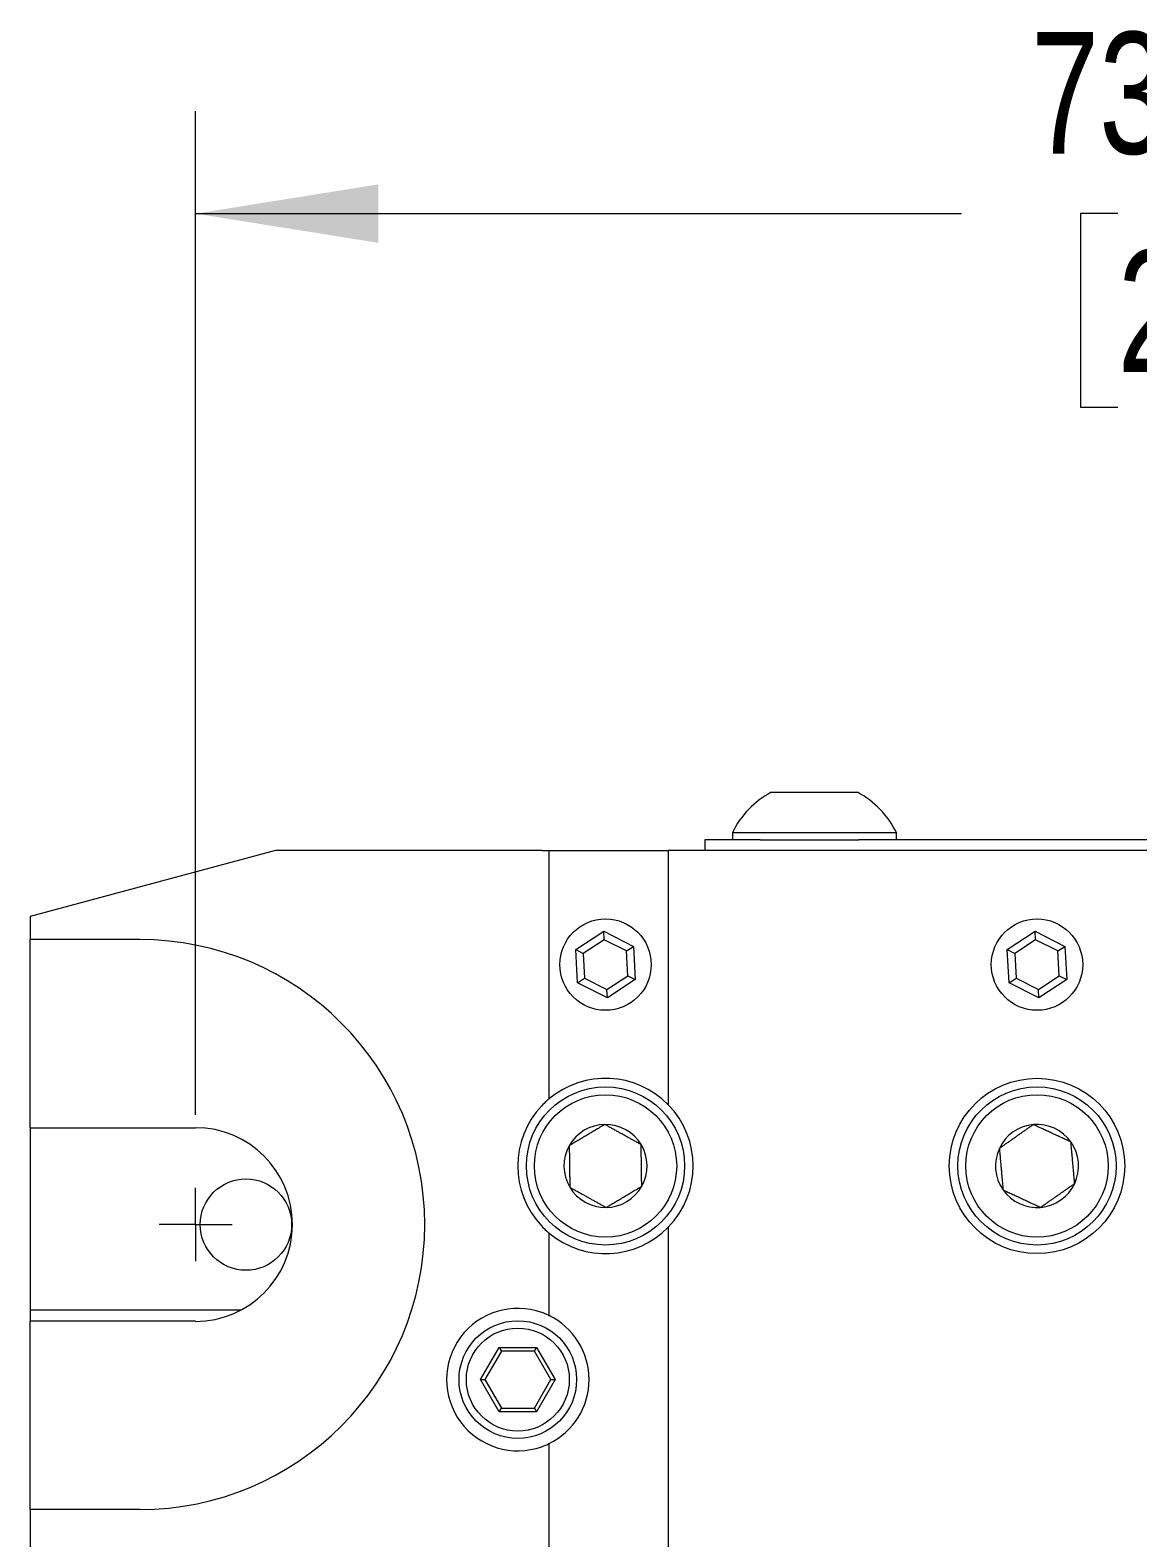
# Model space of a CAD drawing. Header units: millimetres. Extents: x 2 to 278, y 1 to 215.
# Drawn here: x 121.04 to 140.29, y 52.51 to 78.71 of the extents above; entities that cross this region are included whole.
import ezdxf

# ---------------------------------------------------------------- set-up
doc = ezdxf.new("R2010")
doc.units = ezdxf.units.MM
doc.styles.add('SLDTEXTSTYLE0', font='TXT', dxfattribs={"width": 0.75})
doc.dimstyles.new('SLDDIMSTYLE2', dxfattribs={"dimtxt": 2.116667, "dimasz": 3.175, "dimexe": 0, "dimexo": 0.0625, "dimgap": 0.529167, "dimtad": 0, "dimtih": 1, "dimtoh": 1, "dimdec": 1, "dimlfac": 2, "dimrnd": 1e-09, "dimzin": 12, "dimdsep": 46, "dimtxsty": 'SLDTEXTSTYLE0', "dimsah": 1, "dimcen": 0.09, "dimadec": 0, "dimazin": 3, "dimtfac": 1, "dimtdec": 1, "dimtofl": 0, "dimtmove": 0, "dimatfit": 3, "dimfxl": 1, "dimfrac": 2, "dimtolj": 1, "dimtzin": 12, "dimarcsym": 0})

# ---------------------------------------------------------------- blocks, each defined once
blk = doc.blocks.new('_D_22')
at = {"color": 7, "linetype": 'Continuous', "lineweight": 0}
for p, q in [((123.915, 59.86), (123.915, 77.304)), ((160.665, 59.86), (160.665, 77.304)), ((123.915, 75.526), (137.229, 75.526)), ((139.942, 75.526), (139.298, 75.526)), ((139.298, 75.526), (139.298, 72.163)), ((147.699, 75.526), (148.343, 75.526)), ((148.343, 75.526), (148.343, 72.163)), ((160.665, 75.526), (150.412, 75.526)), ((139.298, 72.163), (139.942, 72.163)), ((148.343, 72.163), (147.699, 72.163))]:
    blk.add_line(p, q, dxfattribs=at)
at = {"color": 7, "linetype": 'Continuous', "lineweight": 18}
for points in [[(123.915, 75.526), (127.09, 75.018), (127.09, 76.034)], [(160.665, 75.526), (157.49, 76.034), (157.49, 75.018)]]:
    blk.add_solid(points, dxfattribs=at)
at = {"color": 7, "linetype": 'Continuous', "lineweight": 18, "char_height": 2.1167, "attachment_point": 1, "style": 'SLDTEXTSTYLE0'}
for s, insert in [('73.5mm', (138.439, 78.683)), ('2.89in', (139.942, 74.891))]:
    blk.add_mtext(s, dxfattribs=dict(at, insert=insert))
blk = doc.blocks.new('SW_CENTERMARKSYMBOL_29')
at = {"color": 0, "linetype": 'Continuous', "lineweight": 18}
for q in [(0, 0.635), (-0.635, 0), (0, -0.635), (0.635, 0)]:
    blk.add_line((0, 0), q, dxfattribs=at)

msp = doc.modelspace()

# ---------------------------------------------------------------- linework, layer by layer
at = {"color": 7, "linetype": 'Continuous', "lineweight": 18}
for p, q in [((133.92, 65.468), (135.42, 65.468)), ((133.245, 64.767), (133.245, 64.643)), ((133.245, 64.767), (136.095, 64.767)), ((136.095, 64.643), (136.095, 64.767)), ((132.765, 64.643), (132.765, 64.454)), ((133.727, 64.643), (132.765, 64.643)), ((133.727, 64.643), (135.443, 64.643)), ((149.137, 64.643), (135.443, 64.643)), ((125.305, 64.454), (121.04, 63.311)), ((129.932, 64.454), (125.305, 64.454)), ((129.932, 64.454), (130.059, 64.454)), ((130.059, 60.139), (130.059, 64.454)), ((130.059, 64.454), (132.13, 64.454)), ((132.13, 64.454), (132.13, 60.038)), ((152.45, 64.454), (132.13, 64.454)), ((121.04, 63.311), (121.04, 62.908)), ((121.04, 59.638), (121.04, 62.908)), ((122.945, 62.908), (121.04, 62.908)), ((130.522, 62.735), (131.008, 63.052)), ((131.016, 62.905), (130.653, 62.668)), ((131.008, 63.052), (131.525, 62.79)), ((131.016, 62.905), (131.008, 63.052)), ((131.402, 62.71), (131.016, 62.905)), ((138.022, 62.735), (138.508, 63.052)), ((138.516, 62.905), (138.153, 62.668)), ((138.508, 63.052), (139.025, 62.79)), ((138.516, 62.905), (138.508, 63.052)), ((138.902, 62.71), (138.516, 62.905)), ((130.554, 62.156), (130.522, 62.735)), ((130.522, 62.735), (130.653, 62.668)), ((130.653, 62.668), (130.677, 62.236)), ((131.402, 62.71), (131.525, 62.79)), ((131.426, 62.277), (131.402, 62.71)), ((131.525, 62.79), (131.557, 62.211)), ((138.054, 62.156), (138.022, 62.735)), ((138.022, 62.735), (138.153, 62.668)), ((138.153, 62.668), (138.177, 62.236)), ((138.902, 62.71), (139.025, 62.79)), ((138.926, 62.277), (138.902, 62.71)), ((139.025, 62.79), (139.057, 62.211)), ((130.554, 62.156), (130.677, 62.236)), ((131.072, 61.894), (130.554, 62.156)), ((130.677, 62.236), (131.064, 62.041)), ((131.064, 62.041), (131.426, 62.277)), ((131.557, 62.211), (131.072, 61.894)), ((131.426, 62.277), (131.557, 62.211)), ((138.054, 62.156), (138.177, 62.236)), ((138.572, 61.894), (138.054, 62.156)), ((138.177, 62.236), (138.564, 62.041)), ((138.564, 62.041), (138.926, 62.277)), ((139.057, 62.211), (138.572, 61.894)), ((138.926, 62.277), (139.057, 62.211)), ((131.072, 61.894), (131.064, 62.041)), ((138.572, 61.894), (138.564, 62.041)), ((121.04, 59.638), (121.04, 56.466)), ((121.04, 59.638), (123.915, 59.638)), ((130.059, 56.365), (130.059, 57.807)), ((132.13, 57.908), (132.13, 45.5)), ((124.698, 56.466), (121.04, 56.466)), ((121.04, 56.466), (121.04, 56.273)), ((123.915, 56.273), (121.04, 56.273)), ((121.04, 53.002), (121.04, 56.273)), ((128.87, 55.26), (129.193, 55.819)), ((129.193, 55.819), (129.839, 55.819)), ((129.193, 55.819), (129.23, 55.756)), ((129.803, 55.756), (129.839, 55.819)), ((129.839, 55.819), (130.163, 55.26)), ((129.23, 55.756), (128.944, 55.26)), ((129.803, 55.756), (129.23, 55.756)), ((130.089, 55.26), (129.803, 55.756)), ((129.193, 54.7), (128.87, 55.26)), ((128.87, 55.26), (128.944, 55.26)), ((128.944, 55.26), (129.23, 54.764)), ((129.803, 54.764), (130.089, 55.26)), ((130.163, 55.26), (129.839, 54.7)), ((130.089, 55.26), (130.163, 55.26)), ((129.193, 54.7), (129.23, 54.764)), ((129.839, 54.7), (129.193, 54.7)), ((129.23, 54.764), (129.803, 54.764)), ((129.803, 54.764), (129.839, 54.7)), ((130.059, 49.253), (130.059, 54.155)), ((122.945, 53.002), (121.04, 53.002)), ((121.04, 53.002), (121.04, 50.408))]:
    msp.add_line(p, q, dxfattribs=at)
for centre, radius in [((131.04, 62.473), 0.794), ((138.54, 62.473), 0.794), ((131.04, 58.973), 1.375), ((138.54, 58.973), 1.524), ((138.54, 58.973), 1.375), ((131.04, 58.973), 1.237), ((138.54, 58.973), 1.238), ((124.79, 57.954), 0.794), ((129.516, 55.26), 1.022), ((129.516, 55.26), 0.895)]:
    msp.add_circle(centre, radius, dxfattribs=at)
for centre, radius, start, end in [((134.67, 64.071), 1.586, 118.2227, 153.9627), ((134.67, 64.071), 1.586, 26.0373, 61.7773), ((122.945, 57.955), 4.953, 270, 90), ((131.04, 58.973), 1.524, 44.3385, 130.194), ((131.04, 58.973), 1.524, 136.6441, 223.3559), ((131.04, 58.973), 1.524, 315.6615, 44.3385), ((123.915, 57.955), 1.683, 270, 90), ((131.04, 58.973), 0.722, 90.8686, 150.8686), ((131.04, 58.973), 0.722, 30.8686, 90.8686), ((138.54, 58.973), 0.722, 95.0428, 155.0428), ((138.54, 58.973), 0.722, 35.0428, 95.0428), ((131.04, 58.973), 0.722, 150.8686, 210.8686), ((131.04, 58.973), 0.722, 330.8686, 30.8686), ((138.54, 58.973), 0.722, 155.0428, 215.0428), ((138.54, 58.973), 0.722, 335.0428, 35.0428), ((131.04, 58.973), 0.722, 210.8686, 270.8686), ((131.04, 58.973), 0.722, 270.8686, 330.8686), ((138.54, 58.973), 0.722, 215.0428, 275.0428), ((138.54, 58.973), 0.722, 275.0428, 335.0428), ((131.04, 58.973), 1.524, 229.9265, 315.6615), ((129.516, 55.26), 1.238, 70.4087, 289.5913), ((129.516, 55.26), 1.238, 295.9682, 64.0318)]:
    msp.add_arc(centre, radius, start, end, dxfattribs=at)
for points, knots in [([(130.059, 60.139), (130.059, 60.139), (130.054, 60.135), (130.037, 60.121), (130.026, 60.111), (129.988, 60.076), (129.959, 60.048), (129.932, 60.019)], [0, 0, 0, 0, 0.25, 0.25, 0.5, 0.5, 1, 1, 1, 1]), ([(131.029, 59.694), (131.008, 59.682), (130.965, 59.656), (130.899, 59.617), (130.83, 59.575), (130.771, 59.54), (130.713, 59.506), (130.657, 59.472), (130.602, 59.439), (130.543, 59.404), (130.495, 59.375), (130.445, 59.346), (130.421, 59.331), (130.409, 59.324)], [0, 0, 0, 0, 0.108471, 0.2177229, 0.3281521, 0.4398157, 0.4911959, 0.5948197, 0.699548, 0.752187, 0.8757036, 0.9377041, 1, 1, 1, 1]), ([(131.659, 59.343), (131.641, 59.353), (131.606, 59.373), (131.561, 59.398), (131.517, 59.422), (131.474, 59.446), (131.421, 59.476), (131.376, 59.501), (131.34, 59.521), (131.303, 59.541), (131.258, 59.567), (131.203, 59.597), (131.158, 59.622), (131.115, 59.646), (131.075, 59.669), (131.044, 59.686), (131.029, 59.694)], [0, 0, 0, 0, 0.090104, 0.180412, 0.220442, 0.300883, 0.382267, 0.464712, 0.506234, 0.547616, 0.63098, 0.715576, 0.801326, 0.844454, 0.922158, 1, 1, 1, 1]), ([(138.476, 59.692), (138.469, 59.687), (138.448, 59.672), (138.418, 59.651), (138.38, 59.624), (138.34, 59.596), (138.289, 59.561), (138.237, 59.524), (138.186, 59.488), (138.135, 59.452), (138.085, 59.418), (138.036, 59.383), (137.995, 59.354), (137.953, 59.325), (137.919, 59.301), (137.894, 59.283), (137.885, 59.277)], [0, 0, 0, 0, 0.0388528, 0.1166231, 0.155556, 0.2390275, 0.3231063, 0.4080394, 0.4937619, 0.5740307, 0.6550622, 0.7369846, 0.8195732, 0.8646079, 0.9548244, 1, 1, 1, 1]), ([(139.131, 59.387), (139.119, 59.392), (139.086, 59.408), (139.029, 59.435), (138.957, 59.468), (138.895, 59.497), (138.834, 59.525), (138.774, 59.553), (138.703, 59.586), (138.643, 59.614), (138.58, 59.644), (138.527, 59.668), (138.489, 59.686), (138.476, 59.692)], [0, 0, 0, 0, 0.054144, 0.162887, 0.272694, 0.383807, 0.439851, 0.542759, 0.647096, 0.752179, 0.813871, 0.937704, 1, 1, 1, 1]), ([(130.409, 59.324), (130.409, 59.312), (130.41, 59.275), (130.411, 59.212), (130.412, 59.133), (130.413, 59.064), (130.414, 58.997), (130.415, 58.931), (130.416, 58.853), (130.417, 58.786), (130.419, 58.717), (130.419, 58.659), (130.42, 58.617), (130.42, 58.603)], [0, 0, 0, 0, 0.054144, 0.162887, 0.272694, 0.383807, 0.439851, 0.542759, 0.647096, 0.752179, 0.813871, 0.937704, 1, 1, 1, 1]), ([(131.67, 58.621), (131.67, 58.634), (131.669, 58.67), (131.668, 58.734), (131.667, 58.813), (131.666, 58.881), (131.665, 58.949), (131.664, 59.015), (131.663, 59.093), (131.662, 59.16), (131.661, 59.229), (131.66, 59.287), (131.659, 59.329), (131.659, 59.343)], [0, 0, 0, 0, 0.054144, 0.162887, 0.272694, 0.383807, 0.439851, 0.542759, 0.647096, 0.752179, 0.813871, 0.937704, 1, 1, 1, 1]), ([(137.885, 59.277), (137.888, 59.253), (137.892, 59.204), (137.899, 59.127), (137.906, 59.046), (137.912, 58.979), (137.918, 58.912), (137.923, 58.847), (137.929, 58.781), (137.935, 58.713), (137.94, 58.657), (137.945, 58.6), (137.948, 58.572), (137.949, 58.558)], [0, 0, 0, 0, 0.108004, 0.217015, 0.327632, 0.439819, 0.487805, 0.594359, 0.702551, 0.752185, 0.875691, 0.937704, 1, 1, 1, 1]), ([(139.194, 58.668), (139.192, 58.693), (139.187, 58.742), (139.181, 58.819), (139.174, 58.899), (139.168, 58.967), (139.162, 59.034), (139.156, 59.099), (139.15, 59.164), (139.144, 59.232), (139.139, 59.288), (139.134, 59.345), (139.132, 59.373), (139.131, 59.387)], [0, 0, 0, 0, 0.108471, 0.217723, 0.328152, 0.439816, 0.491196, 0.59482, 0.699548, 0.752187, 0.875704, 0.937704, 1, 1, 1, 1]), ([(130.42, 58.603), (130.428, 58.598), (130.451, 58.585), (130.482, 58.568), (130.523, 58.545), (130.566, 58.521), (130.62, 58.491), (130.675, 58.461), (130.73, 58.43), (130.784, 58.4), (130.837, 58.37), (130.89, 58.341), (130.934, 58.316), (130.979, 58.291), (131.015, 58.271), (131.042, 58.256), (131.051, 58.251)], [0, 0, 0, 0, 0.038853, 0.116623, 0.155556, 0.239028, 0.323106, 0.408039, 0.493762, 0.574031, 0.655062, 0.736985, 0.819573, 0.864608, 0.954824, 1, 1, 1, 1]), ([(131.051, 58.251), (131.072, 58.264), (131.114, 58.289), (131.18, 58.329), (131.25, 58.37), (131.308, 58.405), (131.365, 58.439), (131.422, 58.473), (131.478, 58.507), (131.537, 58.542), (131.585, 58.57), (131.634, 58.6), (131.658, 58.614), (131.67, 58.621)], [0, 0, 0, 0, 0.108004, 0.217015, 0.327632, 0.439819, 0.487805, 0.594359, 0.702551, 0.752185, 0.875691, 0.937704, 1, 1, 1, 1]), ([(137.949, 58.558), (137.96, 58.553), (137.993, 58.538), (138.051, 58.511), (138.122, 58.478), (138.184, 58.449), (138.245, 58.42), (138.306, 58.392), (138.376, 58.359), (138.437, 58.331), (138.5, 58.302), (138.552, 58.278), (138.59, 58.26), (138.603, 58.254)], [0, 0, 0, 0, 0.054144, 0.162887, 0.272694, 0.383807, 0.439851, 0.542759, 0.647096, 0.752179, 0.813871, 0.937704, 1, 1, 1, 1]), ([(138.603, 58.254), (138.62, 58.266), (138.653, 58.289), (138.696, 58.319), (138.737, 58.348), (138.777, 58.376), (138.826, 58.41), (138.868, 58.44), (138.902, 58.464), (138.937, 58.488), (138.979, 58.518), (139.031, 58.554), (139.073, 58.583), (139.113, 58.611), (139.151, 58.638), (139.18, 58.658), (139.194, 58.668)], [0, 0, 0, 0, 0.090104, 0.180412, 0.220442, 0.300883, 0.382267, 0.464712, 0.506234, 0.547616, 0.63098, 0.715576, 0.801326, 0.844454, 0.922158, 1, 1, 1, 1]), ([(129.932, 57.927), (129.959, 57.898), (129.988, 57.869), (130.026, 57.835), (130.037, 57.825), (130.054, 57.811), (130.059, 57.807), (130.059, 57.807)], [0, 0, 0, 0, 0.5, 0.5, 0.75, 0.75, 1, 1, 1, 1]), ([(130.059, 56.373), (130.059, 56.373), (130.043, 56.381), (129.996, 56.402), (129.964, 56.415), (129.932, 56.426)], [0, 0, 0, 0, 0.5, 0.5, 1, 1, 1, 1]), ([(129.932, 54.093), (129.964, 54.105), (129.996, 54.118), (130.043, 54.139), (130.059, 54.147), (130.059, 54.147)], [0, 0, 0, 0, 0.5, 0.5, 1, 1, 1, 1])]:
    msp.add_open_spline(points, degree=3, knots=knots, dxfattribs=at)

# ---------------------------------------------------------------- block references
at = {"color": 7, "linetype": 'Continuous', "lineweight": 0}
msp.add_blockref('SW_CENTERMARKSYMBOL_29', (123.915, 57.955), dxfattribs=at)

# ---------------------------------------------------------------- dimensions: what is measured, and where the dimension line sits
at = {"color": 7, "linetype": 'Continuous', "lineweight": 18}
dim = msp.add_linear_dim(base=(160.665, 75.526), p1=(123.915, 58.59), p2=(160.665, 58.59), dimstyle='SLDDIMSTYLE2', dxfattribs=at)
dim.commit()
dim.dimension.update_dxf_attribs({"geometry": '_D_22', "text_midpoint": (143.821, 75.526), "dimtype": 160})

doc.saveas('drawing.dxf')
